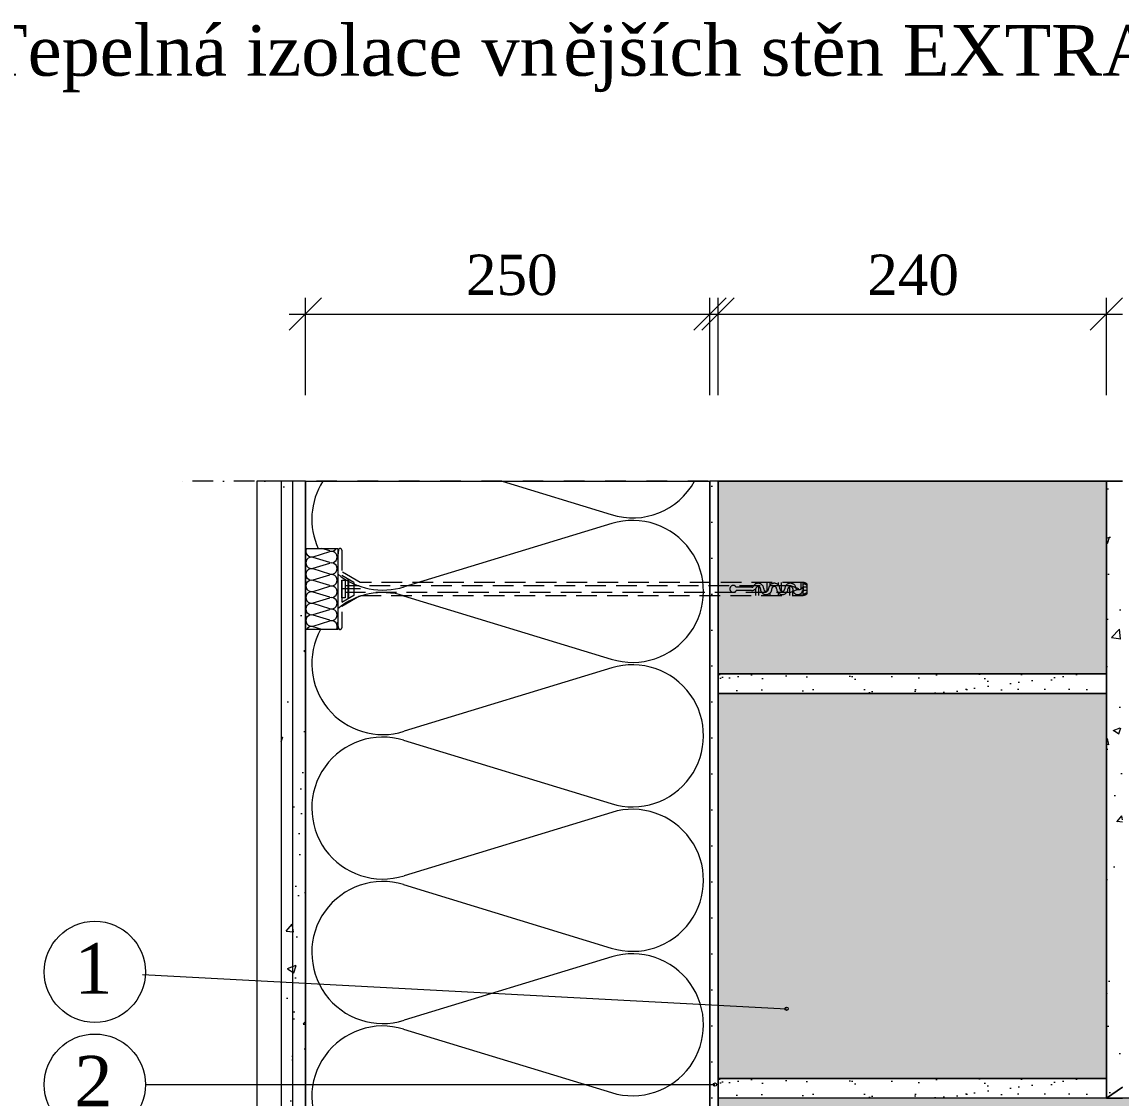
# Model space of a CAD drawing. Header units: millimetres. Extents: x 3821 to 11066, y 2454 to 5594.
# Drawn here: x 8612 to 9291, y 3674 to 4339 of the extents above; entities that cross this region are included whole.
import ezdxf

# ---------------------------------------------------------------- set-up
doc = ezdxf.new("R2010")
doc.units = ezdxf.units.MM
doc.linetypes.add('IMPORT-DASHDOT _2_', pattern=[25.4, 12.7, -6.35, 0, -6.35])
doc.linetypes.add('IMPORT-DASHED', pattern=[19.05, 12.7, -6.35])
for name, color, linetype, lineweight in [('A-DETL', 90, 'Continuous', 18), ('A-DETL-GENF', 92, 'Continuous', 18), ('A-DETL-THIN', 151, 'Continuous', 18), ('G-ANNO-TEXT', 231, 'Continuous', 9)]:
    doc.layers.add(name, color=color, linetype=linetype, lineweight=lineweight)
doc.styles.add('Times New Roman', font='times.ttf', dxfattribs={"height": 25})
doc.styles.add('Times New Roman_3', font='times.ttf', dxfattribs={"height": 31.25})

msp = doc.modelspace()

# ---------------------------------------------------------------- hatches: boundary and pattern name
at = {"layer": 'A-DETL-GENF'}
h = msp.add_hatch(dxfattribs=at)
h.set_pattern_fill('FP_10', color=9, style=0, pattern_type=2)
h.set_pattern_definition([(50, (-3068.054, -4604.396), (54.65545, -4.78151), [5.715, -62.865]), (355, (-3068.054, -4604.396), (-10.57276, 57.31658), [4.572, -50.292]), (100.451, (-3063.5, -4604.795), (44.08277, 52.5349), [4.857, -53.427]), (46.184, (-3068.054, -4589.156), (81.32374, -12.6129), [8.572, -94.297]), (96.636, (-3061.28, -4590.21), (71.2203, 74.2276), [7.286, -80.141]), (351.184, (-3068.05, -4589.16), (71.22166, 74.2274), [6.858, -75.438]), (21, (-3060.434, -4592.966), (45.48461, -30.67949), [5.715, -62.865]), (326, (-3060.434, -4592.966), (18.54048, 55.256), [4.572, -50.292]), (71.451, (-3056.644, -4595.523), (64.02509, 24.57632), [4.857, -53.427]), (37.5, (-3068.054, -4604.396), (0.926095, 25.366718), [0, -49.682, 0, -51.054, -50.482]), (37.5, (-3068.054, -4604.396), (0.926095, 25.366718), [-100.736, 0, -50.482]), (7.5, (-3068.054, -4604.396), (20.04558, 30.054595), [0, -29.108, 0, -48.539, -19.24]), (7.5, (-3068.054, -4604.396), (20.04558, 30.054595), [-77.648, 0, -19.24]), (327.5, (-3085.047, -4604.396), (40.676816, -1.71882), [0, -19.05, 0, -59.436, -78.867]), (327.5, (-3085.047, -4604.396), (40.676816, -1.71882), [-78.486, 0, -78.867]), (317.5, (-3092.667, -4604.396), (44.43832, 7.62794), [0, -24.765, 0, -39.472, -56.007]), (317.5, (-3092.667, -4604.396), (44.43832, 7.62794), [-64.237, 0, -56.007])])
h.paths.add_polyline_path([(9057.32, 3114.24), (9057.32, 3129.24), (8787.32, 3129.24), (8787.32, 4054.84), (8772.32, 4054.84), (8772.32, 3114.24), (8976.19, 3114.24)])
h = msp.add_hatch(dxfattribs=at)
h.set_pattern_fill('FP_9', color=3, style=0, pattern_type=2)
h.set_pattern_definition([(0, (-3068.054, -4604.396), (5.556, 11.112), [0, -11.112])])
h.paths.add_polyline_path([(9042.32, 3173.84), (9042.32, 4054.84), (9037.32, 4054.84), (9037.32, 3173.84)])
for color, points in [(30, [(9042.32, 4054.84), (9042.32, 3935.84), (9282.32, 3935.84), (9282.32, 4054.84)]), (30, [(9042.32, 3685.84), (9282.32, 3685.84), (9282.32, 3923.84), (9042.32, 3923.84), (9042.32, 3819.33)]), (254, [(9142.32, 3403.78), (9157.32, 3423.84), (9157.32, 3483.84), (9282.32, 3483.84), (9282.32, 3613.84), (9952.32, 3613.84), (9952.32, 3673.84), (9042.32, 3673.84), (9042.32, 3423.84), (9142.32, 3423.84), (9142.32, 3411.84)])]:
    msp.add_hatch(color=color, dxfattribs=at).paths.add_polyline_path(points)
h = msp.add_hatch(dxfattribs=at)
h.set_pattern_fill('FP_12', color=4, style=0, pattern_type=2)
h.set_pattern_definition([(50, (-1565.283, -4604.396), (45.54636, -3.98493), [4.762, -52.387]), (355, (-1565.283, -4604.396), (-8.81056, 47.76465), [3.81, -41.91]), (100.451, (-1561.487, -4604.73), (36.73518, 43.77884), [4.047, -44.522]), (46.184, (-1565.283, -4591.696), (67.76954, -10.5103), [7.144, -78.581]), (96.636, (-1559.635, -4592.57), (59.35035, 61.85702), [6.071, -66.784]), (351.184, (-1565.28, -4591.696), (59.35144, 61.8565), [5.715, -62.865]), (21, (-1558.933, -4594.87), (37.90381, -25.56661), [4.762, -52.387]), (326, (-1558.933, -4594.87), (15.45087, 46.04735), [3.81, -41.91]), (71.451, (-1555.774, -4597), (53.35466, 20.47995), [4.048, -44.523]), (37.5, (-1565.283, -4604.396), (0.772385, 21.138372), [0, -41.402, 0, -42.545, -42.069]), (37.5, (-1565.283, -4604.396), (0.772385, 21.138372), [-83.947, 0, -42.069]), (7.5, (-1565.283, -4604.396), (16.704925, 25.04469), [0, -24.257, 0, -40.449, -16.034]), (7.5, (-1565.283, -4604.396), (16.704925, 25.04469), [-64.706, 0, -16.034]), (327.5, (-1579.443, -4604.396), (33.89791, -1.432708), [0, -15.875, 0, -49.53, -65.722]), (327.5, (-1579.443, -4604.396), (33.89791, -1.432708), [-65.405, 0, -65.722]), (317.5, (-1585.793, -4604.396), (37.03242, 6.35617), [0, -20.637, 0, -32.893, -46.672]), (317.5, (-1585.793, -4604.396), (37.03242, 6.35617), [-53.53, 0, -46.672])])
h.paths.add_polyline_path([(9282.32, 3673.84), (9292.32, 3680.5), (9292.32, 4054.84), (9282.32, 4054.84), (9282.32, 3685.84)])
h = msp.add_hatch(dxfattribs=at)
h.set_pattern_fill('FP_17', color=8, style=0, pattern_type=2)
h.set_pattern_definition([(37.5, (-3068.054, -3554.396), (-0.639929, 19.576946), [0, -15.443, 0, -17.272, -16.51]), (37.5, (-3068.054, -3554.396), (-0.639929, 19.576946), [-32.715, 0, -16.51]), (7.5, (-3068.054, -3554.396), (17.98121, 28.673323), [0, -8.331, 0, -13.919, -5.334]), (7.5, (-3068.054, -3554.396), (17.98121, 28.673323), [-22.25, 0, -5.334]), (327.5, (-3080.551, -3554.396), (31.63964, 0.056954), [0, -5.08, 0, -18.288, -23.876]), (327.5, (-3080.551, -3554.396), (31.63964, 0.056954), [-23.368, 0, -23.876]), (317.5, (-3080.55, -3554.396), (30.54211, 8.916657), [0, -2.54, 0, -11.989, -13.716]), (317.5, (-3080.55, -3554.396), (30.54211, 8.916657), [-14.529, 0, -13.716])])
h.paths.add_polyline_path([(9042.32, 3923.84), (9282.32, 3923.84), (9282.32, 3935.84), (9042.32, 3935.84)])
h = msp.add_hatch(dxfattribs=at)
h.set_pattern_fill('FP_16', color=8, style=0, pattern_type=2)
h.set_pattern_definition([(37.5, (-3068.054, -3804.396), (-0.639929, 19.576946), [0, -15.443, 0, -17.272, -16.51]), (37.5, (-3068.054, -3804.396), (-0.639929, 19.576946), [-32.715, 0, -16.51]), (7.5, (-3068.054, -3804.396), (17.98121, 28.673323), [0, -8.331, 0, -13.919, -5.334]), (7.5, (-3068.054, -3804.396), (17.98121, 28.673323), [-22.25, 0, -5.334]), (327.5, (-3080.551, -3804.396), (31.63964, 0.056954), [0, -5.08, 0, -18.288, -23.876]), (327.5, (-3080.551, -3804.396), (31.63964, 0.056954), [-23.368, 0, -23.876]), (317.5, (-3080.55, -3804.396), (30.54211, 8.916657), [0, -2.54, 0, -11.989, -13.716]), (317.5, (-3080.55, -3804.396), (30.54211, 8.916657), [-14.529, 0, -13.716])])
h.paths.add_polyline_path([(9157.32, 3673.84), (9282.32, 3673.84), (9282.32, 3685.84), (9042.32, 3685.84), (9042.32, 3673.84)])

# ---------------------------------------------------------------- linework, layer by layer
at = {"layer": 'A-DETL'}
for p, q in [((8797.32, 4168.12), (8777.32, 4148.12)), ((8787.32, 4108.12), (8787.32, 4168.12)), ((9047.32, 4168.12), (9027.32, 4148.12)), ((9052.32, 4168.12), (9032.32, 4148.12)), ((9037.32, 4108.12), (9037.32, 4168.12)), ((9042.32, 4108.12), (9042.32, 4168.12)), ((9292.32, 4168.12), (9272.32, 4148.12)), ((9282.32, 4108.12), (9282.32, 4168.12)), ((8777.32, 4158.12), (9047.32, 4158.12)), ((9032.32, 4158.12), (9292.32, 4158.12)), ((8787.32, 4054.84), (8757.32, 4054.84)), ((8757.32, 4054.84), (8757.32, 3099.24)), ((8757.32, 4054.84), (8757.32, 3099.24)), ((8772.32, 4054.84), (8772.32, 3114.24)), ((8779.32, 4054.84), (8779.32, 3121.24)), ((8787.32, 3129.24), (8787.32, 4054.84)), ((8787.32, 4054.84), (9037.32, 4054.84)), ((8787.32, 3173.84), (8787.32, 4054.84)), ((8787.32, 4054.84), (8787.32, 3173.84)), ((8908.86, 4054.84), (8976.31, 4034.26)), ((9042.32, 4054.84), (9037.32, 4054.84)), ((9037.32, 4054.84), (9037.32, 3173.84)), ((9037.32, 4054.84), (9037.32, 3173.84)), ((9037.32, 3173.84), (9037.32, 4054.84)), ((9042.32, 3173.84), (9042.32, 4054.84)), ((9042.32, 3673.84), (9042.32, 4054.84)), ((9042.32, 4054.84), (9282.32, 4054.84)), ((9042.32, 4054.84), (9042.32, 3935.84)), ((9292.32, 4054.84), (9282.32, 4054.84)), ((9282.32, 4054.84), (9282.32, 3673.84)), ((9282.32, 4054.84), (9282.32, 3673.84)), ((9282.32, 3935.84), (9282.32, 4054.84)), ((9282.32, 4054.84), (9292.32, 4054.84)), ((8976.6, 4028.76), (8848.33, 3989.65)), ((8787.32, 3963.34), (8787.32, 4013.34)), ((8787.32, 4013.34), (8807.32, 4013.34)), ((8792.18, 4008.26), (8802.44, 4011.39)), ((8802.47, 4004.69), (8792.2, 4007.82)), ((8802.47, 4011.83), (8797.53, 4013.34)), ((8807.32, 4013.34), (8807.32, 3963.34)), ((8792.18, 4001.12), (8802.44, 4004.25)), ((8802.47, 3997.55), (8792.2, 4000.68)), ((8792.18, 3993.98), (8802.44, 3997.11)), ((8802.47, 3990.41), (8792.2, 3993.54)), ((8792.18, 3986.84), (8802.44, 3989.97)), ((8802.47, 3983.27), (8792.2, 3986.4)), ((8792.18, 3979.7), (8802.44, 3982.83)), ((8848.04, 3984.15), (8976.31, 3945.01)), ((8792.18, 3972.56), (8802.44, 3975.69)), ((8802.47, 3976.13), (8792.2, 3979.26)), ((8792.18, 3965.42), (8802.44, 3968.55)), ((8802.47, 3968.99), (8792.2, 3972.12)), ((8807.32, 3963.34), (8787.32, 3963.34)), ((8807.32, 3963.34), (8787.32, 3963.34)), ((8797.6, 3963.34), (8792.2, 3964.98)), ((8976.6, 3939.51), (8848.33, 3900.4)), ((9042.32, 3935.84), (9282.32, 3935.84)), ((9042.32, 3923.84), (9042.32, 3935.84)), ((9042.32, 3935.84), (9282.32, 3935.84)), ((9282.32, 3935.84), (9282.32, 3923.84)), ((9282.32, 3923.84), (9042.32, 3923.84)), ((9042.32, 3923.84), (9042.32, 3685.84)), ((9282.32, 3923.84), (9042.32, 3923.84)), ((9282.32, 3685.84), (9282.32, 3923.84)), ((8848.04, 3894.9), (8976.31, 3855.76)), ((8976.6, 3850.26), (8848.33, 3811.15)), ((8848.04, 3805.65), (8976.31, 3766.51)), ((8976.6, 3761.01), (8848.33, 3721.9)), ((8686.63, 3750.2), (9084.66, 3729.01)), ((8848.04, 3716.4), (8976.44, 3677.22)), ((8688.5, 3682.14), (9040.4, 3682.14)), ((9042.32, 3685.84), (9282.32, 3685.84)), ((9042.32, 3673.84), (9042.32, 3685.84)), ((9042.32, 3685.84), (9282.32, 3685.84)), ((9282.32, 3685.84), (9282.32, 3673.84)), ((9292.32, 3680.5), (9282.32, 3673.84)), ((9282.32, 3673.84), (9042.32, 3673.84)), ((9952.32, 3673.84), (9042.32, 3673.84)), ((9042.32, 3673.84), (9042.32, 3423.84)), ((9282.32, 3673.84), (9042.32, 3673.84)), ((9952.32, 3673.84), (9042.32, 3673.84)), ((9042.32, 3673.84), (9042.32, 3423.84)), ((9282.32, 3673.84), (9292.32, 3673.84))]:
    msp.add_line(p, q, dxfattribs=at)
at = {"layer": 'A-DETL', "linetype": 'IMPORT-DASHDOT _2_'}
msp.add_line((9342.32, 4054.84), (8707.32, 4054.84), dxfattribs=at)
at = {"layer": 'A-DETL', "linetype": 'IMPORT-DASHED'}
for p, q in [((8807.32, 4007.71), (8807.32, 3968.96)), ((8807.82, 4012.34), (8807.4, 4008.95)), ((8809.82, 4012.34), (8809.82, 3964.34)), ((8821.26, 3992.37), (8809.82, 3998.98)), ((8817.32, 3992.34), (8809.82, 3996.67)), ((8809.82, 3993.84), (8811.82, 3993.84)), ((8809.82, 3982.84), (8809.82, 3993.84)), ((8811.82, 3993.84), (8811.82, 3982.84)), ((8813.7, 3982.24), (8813.7, 3994.43)), ((8814.2, 3982.53), (8814.2, 3994.14)), ((8821.32, 3988.34), (8809.82, 3988.34)), ((9087.31, 3990.34), (8811.82, 3990.34)), ((8811.82, 3986.34), (9087.33, 3986.34)), ((8817.32, 3992.34), (8817.32, 3984.34)), ((9094.82, 3992.37), (8821.26, 3992.37)), ((9063.12, 3989.37), (9053.59, 3989.37)), ((9062.96, 3987.37), (9053.59, 3987.37)), ((9065.59, 3991.45), (9065.59, 3992.37)), ((9065.59, 3984.37), (9065.59, 3988.53)), ((9067.59, 3984.37), (9067.59, 3989.77)), ((9072.59, 3986.97), (9072.59, 3992.37)), ((9074.59, 3990.87), (9074.59, 3992.37)), ((9079.59, 3990.77), (9079.59, 3992.37)), ((9081.59, 3986.94), (9081.59, 3992.37)), ((9086.59, 3984.37), (9086.59, 3989.8)), ((9092.32, 3988.33), (9087.31, 3990.34)), ((9087.33, 3986.34), (9092.32, 3988.33)), ((9088.59, 3991.51), (9088.59, 3992.37)), ((9088.59, 3984.37), (9088.59, 3987.14)), ((9093.59, 3988.29), (9093.59, 3992.37)), ((9097.32, 3987.37), (9094.54, 3987.37)), ((9094.82, 3984.37), (9094.82, 3992.37)), ((9094.82, 3990.13), (9094.82, 3986.69)), ((9094.82, 3986.69), (9094.82, 3990.13)), ((9097.32, 3989.37), (9094.82, 3989.37)), ((9097.32, 3985.37), (9097.32, 3991.37)), ((8809.82, 3977.7), (8821.39, 3984.37)), ((8817.32, 3984.34), (8809.82, 3980.01)), ((8811.82, 3982.84), (8809.82, 3982.84)), ((8821.39, 3984.37), (9094.82, 3984.37)), ((9074.59, 3984.37), (9074.59, 3985.97)), ((9079.59, 3984.37), (9079.59, 3985.87)), ((9093.59, 3984.37), (9093.59, 3985.62)), ((8807.82, 3964.34), (8807.4, 3967.72))]:
    msp.add_line(p, q, dxfattribs=at)
at = {"layer": 'A-DETL'}
for centre, radius in [((8657.25, 3751.77), 31.25), ((9084.66, 3729.01), 1), ((8657.25, 3682.14), 31.25), ((9040.4, 3682.14), 1)]:
    msp.add_circle(centre, radius, dxfattribs=at)
for centre, radius, start, end in [((8835.16, 4031.48), 43.85, 147.81048, 204.44239), ((8989.48, 4076.09), 43.86, 252.52061, 331.02438), ((8989.48, 3986.84), 43.86, 252.52061, 107.07657), ((8791.15, 4011.62), 3.51, 150.65035, 287.07657), ((8791.15, 4004.48), 3.51, 72.52061, 287.07657), ((8803.5, 4008.05), 3.51, 252.92343, 107.46826), ((8803.5, 4015.19), 3.51, 252.92343, 328.19561), ((8791.15, 3997.34), 3.51, 72.52061, 287.07657), ((8803.5, 4000.91), 3.51, 252.92343, 107.46826), ((8791.15, 3990.2), 3.51, 72.52061, 287.07657), ((8803.5, 3993.77), 3.51, 252.92343, 107.46826), ((8835.16, 4031.48), 43.85, 230.59342, 287.46826), ((8791.15, 3983.06), 3.51, 72.52061, 287.07657), ((8803.5, 3986.63), 3.51, 252.92343, 107.46826), ((8803.5, 3979.49), 3.51, 252.92343, 107.46826), ((8835.16, 3942.23), 43.86, 72.92343, 129.40658), ((8791.15, 3975.92), 3.51, 72.52061, 287.07657), ((8803.5, 3972.35), 3.51, 252.92343, 107.46826), ((8791.15, 3968.78), 3.51, 72.52061, 287.07657), ((8803.5, 3965.21), 3.51, 327.81048, 107.46826), ((8791.15, 3961.64), 3.51, 72.52061, 151.02438), ((8835.16, 3942.23), 43.85, 151.23509, 287.46826), ((8989.48, 3897.59), 43.86, 252.52061, 107.07657), ((8835.16, 3852.98), 43.86, 72.92343, 287.46826), ((8989.48, 3808.34), 43.86, 252.52061, 107.07657), ((8835.16, 3763.73), 43.86, 72.92343, 287.46826), ((8989.48, 3719.09), 43.85, 252.70675, 107.07657), ((8835.16, 3674.48), 43.86, 72.92343, 287.46826)]:
    msp.add_arc(centre, radius, start, end, dxfattribs=at)
at = {"layer": 'A-DETL', "linetype": 'IMPORT-DASHED'}
for centre, radius, start, end in [((8817.32, 4007.71), 10, 172.87498, 180), ((8808.82, 4012.34), 1, 0, 180), ((9051.72, 3988.37), 2.12, 28.08312, 331.91688), ((9063.2, 3990.4), 3.03, 265.53255, 334.85278), ((9063.2, 3990.4), 1.03, 265.53255, 334.85278), ((9067.16, 3988.46), 3.38, 358.25389, 153.64098), ((9067.16, 3988.46), 1.38, 357.28589, 151.85068), ((9072.04, 3988.37), 3.5, 179.63245, 0), ((9072.04, 3988.37), 3.5, 179.63245, 0), ((9072.04, 3988.37), 3.5, 179.63245, 0), ((9072.04, 3988.37), 1.5, 180.55886, 0), ((9077.04, 3988.37), 3.5, 0, 180), ((9077.04, 3988.37), 1.5, 0, 180), ((9082.04, 3988.37), 3.5, 180, 0), ((9082.04, 3988.37), 1.5, 180, 0), ((9087.04, 3988.37), 3.5, 0, 180), ((9087.04, 3988.37), 1.5, 0, 180), ((9091.54, 3987.87), 3.04, 170.58956, 350.49814), ((9092.13, 3990.96), 3.04, 238.49046, 332.19854), ((9094.41, 3987.7), 4.68, 51.49117, 84.90506), ((9095.18, 3988.63), 2.76, 39.04474, 97.35287), ((9095.18, 3988.11), 2.76, 262.64713, 320.95526), ((9094.41, 3989.03), 4.68, 275.09477, 308.50883), ((8817.32, 3968.96), 10, 180, 187.12502), ((8808.82, 3964.34), 1, 180, 0)]:
    msp.add_arc(centre, radius, start, end, dxfattribs=at)
at = {"layer": 'A-DETL-THIN'}
for p, q in [((8772.32, 4054.84), (8772.32, 3114.24)), ((8787.32, 4054.84), (8772.32, 4054.84)), ((8787.32, 3129.24), (8787.32, 4054.84)), ((9042.32, 4054.84), (9037.32, 4054.84)), ((9037.32, 4054.84), (9037.32, 3173.84)), ((9282.32, 4054.84), (9042.32, 4054.84)), ((9042.32, 4054.84), (9042.32, 3935.84)), ((9292.32, 4054.84), (9282.32, 4054.84)), ((9282.32, 3935.84), (9282.32, 4054.84)), ((9282.32, 3935.84), (9042.32, 3935.84)), ((9042.32, 3935.84), (9042.32, 3923.84)), ((9282.32, 3923.84), (9282.32, 3935.84)), ((9042.32, 3923.84), (9042.32, 3685.84)), ((9042.32, 3923.84), (9282.32, 3923.84)), ((9282.32, 3685.84), (9282.32, 3923.84)), ((9282.32, 3685.84), (9042.32, 3685.84)), ((9042.32, 3685.84), (9042.32, 3673.84)), ((9282.32, 3673.84), (9282.32, 3685.84)), ((9282.32, 3673.84), (9292.32, 3680.5)), ((9292.32, 3673.84), (9042.32, 3673.84))]:
    msp.add_line(p, q, dxfattribs=at)

# ---------------------------------------------------------------- texts
at = {"layer": 'G-ANNO-TEXT', "color": 1, "attachment_point": 1}
for s, insert, char_height, width, style in [('Tepelná izolace vn', (8586.93, 4336.64), 31.25, 436.118, 'Times New Roman_3'), ('ějších stěn EXTRAPOR - nadpraží, ostění, parapet - okno lícující se zděnou stěnou', (8946.76, 4336.64), 31.25, 1920.8432, 'Times New Roman_3'), ('250', (8886.56, 4194.92), 25, 69.7468, 'Times New Roman'), ('240', (9134.53, 4194.92), 25, 69.7468, 'Times New Roman'), ('\\fTimes New Roman|b0|i0|c238|p18|;1', (8644.63, 3769.54), 31.25, 28.8607, 'Times New Roman_3'), ('\\fTimes New Roman|b0|i0|c238|p18|;2', (8644.63, 3699.92), 31.25, 28.8607, 'Times New Roman_3')]:
    msp.add_mtext(s, dxfattribs=dict(at, insert=insert, char_height=char_height, width=width, style=style))

doc.saveas('drawing.dxf')
